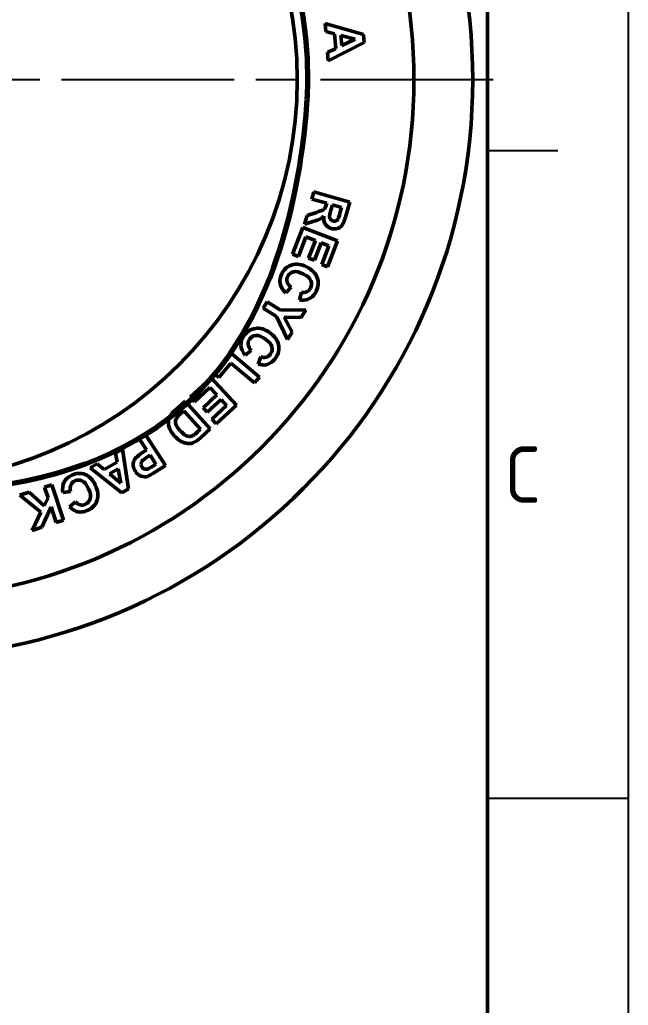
# Model space of a CAD drawing. Extents: x 0 to 988, y 0 to 594.
# Drawn here: x 553 to 616.4, y 196.4 to 299.1 of the extents above; entities that cross this region are included whole.
import ezdxf
from ezdxf.enums import TextEntityAlignment as Align

# ---------------------------------------------------------------- set-up
doc = ezdxf.new("R2010")
doc.units = 0
doc.header["$LTSCALE"] = 1.5
doc.linetypes.add('AM_ISO08W050', pattern=[18, 12, -1.5, 3, -1.5])
doc.layers.get('0').update_dxf_attribs({"linetype": 'CONTINUOUS'})
for name, color, linetype, lineweight in [('AM_0', 7, 'CONTINUOUS', 50), ('AM_7', 4, 'AM_ISO08W050', 25), ('AM_BOR', 7, 'CONTINUOUS', 50)]:
    doc.layers.add(name, color=color, linetype=linetype, lineweight=lineweight)
doc.styles.add('ACISOTS', font='isocp.shx', dxfattribs={"height": 1})

# ---------------------------------------------------------------- blocks, each defined once
blk = doc.blocks.new('A3 ZTL')
blk.add_line((401.174, 9.785), (401.174, 280.822))
at = {"layer": 'AM_BOR', "color": 135, "lineweight": 25}
for p, q in [((410.959, 290.607), (410.959, 0)), ((406.067, 190.313), (401.174, 190.313)), ((401.174, 145.303), (410.959, 145.303))]:
    blk.add_line(p, q, dxfattribs=at)
at = {"layer": 'AM_BOR', "color": 135, "lineweight": 25, "style": 'ACISOTS'}
blk.add_text('C', height=3.914, dxfattribs=at).set_placement((403.62, 167.808), align=Align.MIDDLE)

msp = doc.modelspace()

# ---------------------------------------------------------------- linework, layer by layer
at = {"layer": 'AM_0'}
for radius in [60.3, 54.175, 42.004]:
    msp.add_circle((539.921, 292.885), radius, dxfattribs=at)
at = {"layer": 'AM_0', "color": 7, "lineweight": 70}
msp.add_open_spline([(539.921, 336.006), (563.732, 336.006), (583.042, 316.696), (583.042, 292.885), (583.042, 292.885), (583.042, 269.073), (563.732, 249.763), (539.921, 249.763), (539.921, 249.763), (516.109, 249.763), (496.799, 269.073), (496.799, 292.885), (496.799, 292.885), (496.799, 316.696), (516.109, 336.006), (539.921, 336.006)], degree=3, knots=[0, 0, 0, 0, 0.25, 0.25, 0.25, 0.375, 0.5, 0.5, 0.5, 0.625, 0.75, 0.75, 0.75, 0.875, 1, 1, 1, 1], dxfattribs=at)
at = {"layer": 'AM_0', "color": 7}
for points in [[(584.897, 297.932), (584.897, 297.932), (584.824, 298.762), (584.824, 298.762)], [(584.824, 298.762), (584.824, 298.762), (588.833, 297.591), (588.833, 297.591)], [(585.806, 297.689), (585.806, 297.689), (584.897, 297.932), (584.897, 297.932)], [(585.941, 296.14), (585.941, 296.14), (585.806, 297.689), (585.806, 297.689)], [(587.964, 297.108), (587.964, 297.108), (586.479, 297.505), (586.479, 297.505)], [(586.479, 297.505), (586.479, 297.505), (586.572, 296.448), (586.572, 296.448)], [(586.572, 296.448), (586.572, 296.448), (587.964, 297.108), (587.964, 297.108)], [(588.833, 297.591), (588.833, 297.591), (588.905, 296.764), (588.905, 296.764)], [(585.09, 295.724), (585.09, 295.724), (585.941, 296.14), (585.941, 296.14)], [(588.905, 296.764), (588.905, 296.764), (585.165, 294.872), (585.165, 294.872)], [(585.165, 294.872), (585.165, 294.872), (585.09, 295.724), (585.09, 295.724)], [(583.441, 280.447), (583.441, 280.447), (583.657, 281.203), (583.657, 281.203)], [(583.657, 281.203), (583.657, 281.203), (587.398, 280.13), (587.398, 280.13)], [(585.002, 279.999), (585.002, 279.999), (583.441, 280.447), (583.441, 280.447)], [(584.807, 279.478), (584.858, 279.55), (584.908, 279.673), (584.958, 279.847)], [(584.958, 279.847), (584.958, 279.847), (585.002, 279.999), (585.002, 279.999)], [(585.599, 279.828), (585.599, 279.828), (585.439, 279.27), (585.439, 279.27)], [(586.548, 279.556), (586.548, 279.556), (585.599, 279.828), (585.599, 279.828)], [(587.398, 280.13), (587.398, 280.13), (586.942, 278.54), (586.942, 278.54)], [(582.693, 277.84), (582.693, 277.84), (582.952, 278.743), (582.952, 278.743)], [(582.952, 278.743), (582.952, 278.743), (583.923, 279.055), (583.923, 279.055)], [(583.923, 279.055), (584.269, 279.166), (584.49, 279.246), (584.586, 279.296)], [(584.714, 278.658), (584.572, 278.521), (584.428, 278.416), (584.284, 278.343)], [(584.586, 279.296), (584.682, 279.345), (584.756, 279.406), (584.807, 279.478)], [(584.847, 277.818), (584.712, 278.035), (584.667, 278.316), (584.714, 278.658)], [(585.439, 279.27), (585.336, 278.907), (585.285, 278.677), (585.29, 278.577)], [(585.29, 278.577), (585.295, 278.479), (585.328, 278.393), (585.388, 278.32)], [(586.209, 278.419), (586.234, 278.478), (586.291, 278.661), (586.379, 278.967)], [(586.379, 278.967), (586.379, 278.967), (586.548, 279.556), (586.548, 279.556)], [(583.554, 278.087), (583.554, 278.087), (582.693, 277.84), (582.693, 277.84)], [(584.284, 278.343), (584.139, 278.269), (583.896, 278.184), (583.554, 278.087)], [(585.472, 277.372), (585.191, 277.452), (584.983, 277.601), (584.847, 277.818)], [(585.388, 278.32), (585.448, 278.248), (585.534, 278.195), (585.646, 278.163)], [(585.646, 278.163), (585.772, 278.127), (585.883, 278.132), (585.98, 278.177)], [(585.98, 278.177), (586.077, 278.222), (586.153, 278.303), (586.209, 278.419)], [(586.591, 277.698), (586.472, 277.536), (586.311, 277.425), (586.108, 277.365)], [(586.942, 278.54), (586.827, 278.14), (586.71, 277.86), (586.591, 277.698)], [(581.435, 274.703), (581.435, 274.703), (582.495, 277.465), (582.495, 277.465)], [(582.495, 277.465), (582.495, 277.465), (586.128, 276.071), (586.128, 276.071)], [(586.108, 277.365), (585.904, 277.306), (585.693, 277.308), (585.472, 277.372)], [(582.826, 276.497), (582.826, 276.497), (582.047, 274.468), (582.047, 274.468)], [(583.815, 276.117), (583.815, 276.117), (582.826, 276.497), (582.826, 276.497)], [(583.115, 274.294), (583.115, 274.294), (583.815, 276.117), (583.815, 276.117)], [(584.426, 275.882), (584.426, 275.882), (583.726, 274.059), (583.726, 274.059)], [(585.232, 275.573), (585.232, 275.573), (584.426, 275.882), (584.426, 275.882)], [(584.479, 273.614), (584.479, 273.614), (585.232, 275.573), (585.232, 275.573)], [(586.128, 276.071), (586.128, 276.071), (585.094, 273.377), (585.094, 273.377)], [(582.047, 274.468), (582.047, 274.468), (581.435, 274.703), (581.435, 274.703)], [(580.336, 272.685), (580.57, 273.145), (580.92, 273.444), (581.385, 273.58)], [(581.385, 273.58), (581.851, 273.716), (582.357, 273.645), (582.902, 273.368)], [(583.726, 274.059), (583.726, 274.059), (583.115, 274.294), (583.115, 274.294)], [(585.094, 273.377), (585.094, 273.377), (584.479, 273.614), (584.479, 273.614)], [(580.142, 271.624), (580.081, 271.959), (580.146, 272.313), (580.336, 272.685)], [(581.53, 272.86), (581.263, 272.797), (581.066, 272.64), (580.938, 272.388)], [(582.587, 272.619), (582.148, 272.843), (581.796, 272.924), (581.53, 272.86)], [(583.361, 271.923), (583.258, 272.177), (583, 272.409), (582.587, 272.619)], [(582.902, 273.368), (583.479, 273.074), (583.851, 272.696), (584.019, 272.235)], [(580.721, 270.675), (580.395, 270.972), (580.202, 271.288), (580.142, 271.624)], [(580.938, 272.388), (580.842, 272.202), (580.82, 272.012), (580.87, 271.817)], [(580.87, 271.817), (580.92, 271.623), (581.057, 271.432), (581.281, 271.244)], [(583.319, 271.156), (583.449, 271.413), (583.464, 271.669), (583.361, 271.923)], [(584.019, 272.235), (584.186, 271.775), (584.146, 271.302), (583.899, 270.816)], [(581.281, 271.244), (581.281, 271.244), (580.721, 270.675), (580.721, 270.675)], [(582.177, 269.945), (582.177, 269.945), (582.364, 270.722), (582.364, 270.722)], [(582.364, 270.722), (582.565, 270.671), (582.751, 270.684), (582.921, 270.762)], [(582.921, 270.762), (583.092, 270.839), (583.224, 270.971), (583.319, 271.156)], [(583.899, 270.816), (583.683, 270.392), (583.382, 270.111), (582.996, 269.975)], [(578.368, 269.065), (578.368, 269.065), (578.783, 269.73), (578.783, 269.73)], [(578.783, 269.73), (578.783, 269.73), (580.172, 268.862), (580.172, 268.862)], [(582.996, 269.975), (582.768, 269.891), (582.495, 269.882), (582.177, 269.945)], [(579.753, 268.2), (579.753, 268.2), (578.368, 269.065), (578.368, 269.065)], [(580.172, 268.862), (580.172, 268.862), (582.838, 268.876), (582.838, 268.876)], [(582.838, 268.876), (582.838, 268.876), (582.35, 268.095), (582.35, 268.095)], [(580.91, 265.79), (580.91, 265.79), (579.753, 268.2), (579.753, 268.2)], [(582.35, 268.095), (582.35, 268.095), (580.559, 268.134), (580.559, 268.134)], [(580.559, 268.134), (580.559, 268.134), (581.389, 266.557), (581.389, 266.557)], [(576.397, 266.208), (576.693, 266.631), (577.081, 266.877), (577.561, 266.947)], [(577.561, 266.947), (578.041, 267.017), (578.532, 266.877), (579.033, 266.526)], [(578.617, 265.829), (578.214, 266.111), (577.876, 266.24), (577.604, 266.214)], [(579.033, 266.526), (579.564, 266.155), (579.879, 265.729), (579.982, 265.249)], [(581.389, 266.557), (581.389, 266.557), (580.91, 265.79), (580.91, 265.79)], [(576.057, 265.184), (576.044, 265.523), (576.157, 265.865), (576.397, 266.208)], [(576.951, 265.829), (576.831, 265.658), (576.783, 265.473), (576.805, 265.273)], [(576.805, 265.273), (576.827, 265.074), (576.937, 264.866), (577.132, 264.649)], [(577.604, 266.214), (577.331, 266.189), (577.114, 266.061), (576.951, 265.829)], [(579.286, 265.032), (579.22, 265.297), (578.997, 265.563), (578.617, 265.829)], [(579.982, 265.249), (580.083, 264.77), (579.978, 264.307), (579.665, 263.861)], [(573.261, 262.263), (573.261, 262.263), (575.022, 264.361), (575.022, 264.361)], [(575.022, 264.361), (575.022, 264.361), (577.978, 261.88), (577.978, 261.88)], [(576.498, 264.163), (576.217, 264.503), (576.07, 264.843), (576.057, 265.184)], [(577.132, 264.649), (577.132, 264.649), (576.498, 264.163), (576.498, 264.163)], [(578.69, 263.943), (578.869, 263.995), (579.018, 264.108), (579.138, 264.278)], [(579.138, 264.278), (579.303, 264.514), (579.353, 264.766), (579.286, 265.032)], [(575.019, 263.337), (575.019, 263.337), (573.764, 261.841), (573.764, 261.841)], [(577.473, 261.278), (577.473, 261.278), (575.019, 263.337), (575.019, 263.337)], [(577.838, 263.237), (577.838, 263.237), (578.133, 263.981), (578.133, 263.981)], [(578.654, 263.153), (578.416, 263.102), (578.145, 263.131), (577.838, 263.237)], [(578.133, 263.981), (578.324, 263.902), (578.51, 263.89), (578.69, 263.943)], [(579.665, 263.861), (579.392, 263.471), (579.055, 263.235), (578.654, 263.153)], [(573.764, 261.841), (573.764, 261.841), (573.261, 262.263), (573.261, 262.263)], [(570.775, 259.783), (570.775, 259.783), (572.939, 261.801), (572.939, 261.801)], [(572.939, 261.801), (572.939, 261.801), (575.593, 258.955), (575.593, 258.955)], [(577.978, 261.88), (577.978, 261.88), (577.473, 261.278), (577.473, 261.278)], [(572.812, 260.785), (572.812, 260.785), (571.223, 259.303), (571.223, 259.303)], [(573.534, 260.011), (573.534, 260.011), (572.812, 260.785), (572.812, 260.785)], [(569.159, 258.373), (569.159, 258.373), (570.257, 259.362), (570.257, 259.362)], [(570.257, 259.362), (570.257, 259.362), (572.86, 256.47), (572.86, 256.47)], [(571.223, 259.303), (571.223, 259.303), (570.775, 259.783), (570.775, 259.783)], [(572.106, 258.679), (572.106, 258.679), (573.534, 260.011), (573.534, 260.011)], [(573.981, 259.532), (573.981, 259.532), (572.553, 258.2), (572.553, 258.2)], [(574.569, 258.901), (574.569, 258.901), (573.981, 259.532), (573.981, 259.532)], [(568.697, 257.846), (568.788, 258.003), (568.943, 258.178), (569.159, 258.373)], [(570.112, 258.349), (570.112, 258.349), (569.676, 257.957), (569.676, 257.957)], [(571.836, 256.434), (571.836, 256.434), (570.112, 258.349), (570.112, 258.349)], [(572.553, 258.2), (572.553, 258.2), (572.106, 258.679), (572.106, 258.679)], [(573.034, 257.47), (573.034, 257.47), (574.569, 258.901), (574.569, 258.901)], [(575.593, 258.955), (575.593, 258.955), (573.483, 256.988), (573.483, 256.988)], [(568.645, 256.457), (568.527, 256.732), (568.477, 256.995), (568.495, 257.246)], [(568.495, 257.246), (568.507, 257.436), (568.574, 257.636), (568.697, 257.846)], [(569.22, 257.279), (569.208, 257.166), (569.242, 257.027), (569.319, 256.862)], [(569.348, 257.611), (569.275, 257.502), (569.232, 257.392), (569.22, 257.279)], [(569.676, 257.957), (569.513, 257.81), (569.404, 257.695), (569.348, 257.611)], [(573.483, 256.988), (573.483, 256.988), (573.034, 257.47), (573.034, 257.47)], [(569.11, 255.761), (568.896, 255.999), (568.741, 256.231), (568.645, 256.457)], [(569.319, 256.862), (569.396, 256.697), (569.535, 256.502), (569.737, 256.278)], [(569.737, 256.278), (569.938, 256.055), (570.112, 255.902), (570.259, 255.817)], [(571.07, 255.794), (571.168, 255.849), (571.336, 255.984), (571.574, 256.198)], [(571.574, 256.198), (571.574, 256.198), (571.836, 256.434), (571.836, 256.434)], [(572.86, 256.47), (572.86, 256.47), (571.793, 255.509), (571.793, 255.509)], [(565.427, 255.502), (565.427, 255.502), (566.086, 255.93), (566.086, 255.93)], [(566.226, 254.272), (566.226, 254.272), (565.427, 255.502), (565.427, 255.502)], [(566.086, 255.93), (566.086, 255.93), (568.205, 252.667), (568.205, 252.667)], [(569.82, 255.162), (569.591, 255.291), (569.354, 255.49), (569.11, 255.761)], [(570.518, 254.943), (570.282, 254.962), (570.049, 255.035), (569.82, 255.162)], [(570.259, 255.817), (570.407, 255.733), (570.546, 255.689), (570.677, 255.686)], [(571.194, 255.069), (570.979, 254.966), (570.754, 254.924), (570.518, 254.943)], [(570.677, 255.686), (570.809, 255.683), (570.94, 255.719), (571.07, 255.794)], [(571.793, 255.509), (571.553, 255.293), (571.353, 255.146), (571.194, 255.069)], [(562.994, 253.935), (562.994, 253.935), (563.715, 254.352), (563.715, 254.352)], [(563.158, 253.009), (563.158, 253.009), (562.994, 253.935), (562.994, 253.935)], [(563.715, 254.352), (563.715, 254.352), (564.348, 250.225), (564.348, 250.225)], [(565.144, 253.502), (565.281, 253.635), (565.498, 253.799), (565.797, 253.993)], [(565.797, 253.993), (565.797, 253.993), (566.226, 254.272), (566.226, 254.272)], [(561.811, 252.231), (561.811, 252.231), (563.158, 253.009), (563.158, 253.009)], [(564.835, 252.624), (564.819, 252.808), (564.841, 252.974), (564.903, 253.126)], [(564.903, 253.126), (564.964, 253.276), (565.045, 253.401), (565.144, 253.502)], [(565.738, 253.094), (565.673, 253.003), (565.639, 252.905), (565.636, 252.8)], [(566.226, 253.483), (565.966, 253.314), (565.803, 253.185), (565.738, 253.094)], [(566.586, 253.717), (566.586, 253.717), (566.226, 253.483), (566.226, 253.483)], [(567.188, 252.791), (567.188, 252.791), (566.586, 253.717), (566.586, 253.717)], [(558.435, 251.652), (558.903, 251.87), (559.362, 251.889), (559.813, 251.71)], [(560.334, 252.4), (560.334, 252.4), (561.074, 252.827), (561.074, 252.827)], [(563.629, 249.809), (563.629, 249.809), (560.334, 252.4), (560.334, 252.4)], [(561.074, 252.827), (561.074, 252.827), (561.811, 252.231), (561.811, 252.231)], [(563.276, 252.321), (563.276, 252.321), (562.356, 251.79), (562.356, 251.79)], [(563.543, 250.808), (563.543, 250.808), (563.276, 252.321), (563.276, 252.321)], [(565.053, 252.047), (564.923, 252.248), (564.85, 252.44), (564.835, 252.624)], [(565.655, 251.535), (565.422, 251.617), (565.222, 251.788), (565.053, 252.047)], [(565.636, 252.8), (565.634, 252.695), (565.664, 252.594), (565.727, 252.497)], [(565.727, 252.497), (565.804, 252.379), (565.902, 252.304), (566.023, 252.271)], [(566.023, 252.271), (566.141, 252.24), (566.262, 252.249), (566.381, 252.299)], [(567.148, 251.981), (566.748, 251.72), (566.476, 251.567), (566.333, 251.521)], [(566.381, 252.299), (566.47, 252.335), (566.632, 252.431), (566.869, 252.585)], [(566.869, 252.585), (566.869, 252.585), (567.188, 252.791), (567.188, 252.791)], [(568.205, 252.667), (568.205, 252.667), (567.148, 251.981), (567.148, 251.981)], [(557.5, 249.83), (557.427, 250.265), (557.469, 250.633), (557.628, 250.935)], [(557.628, 250.935), (557.787, 251.236), (558.056, 251.475), (558.435, 251.652)], [(558.726, 251.047), (558.536, 250.958), (558.401, 250.822), (558.321, 250.638)], [(559.483, 251.054), (559.234, 251.169), (558.982, 251.166), (558.726, 251.047)], [(560.168, 250.214), (559.96, 250.659), (559.732, 250.94), (559.483, 251.054)], [(559.813, 251.71), (560.263, 251.531), (560.618, 251.163), (560.877, 250.609)], [(562.356, 251.79), (562.356, 251.79), (563.543, 250.808), (563.543, 250.808)], [(566.333, 251.521), (566.114, 251.448), (565.888, 251.453), (565.655, 251.535)], [(553.004, 249.555), (553.004, 249.555), (553.97, 249.869), (553.97, 249.869)], [(553.97, 249.869), (553.97, 249.869), (555.552, 248.462), (555.552, 248.462)], [(555.594, 250.396), (555.594, 250.396), (556.341, 250.639), (556.341, 250.639)], [(555.957, 249.278), (555.957, 249.278), (555.594, 250.396), (555.594, 250.396)], [(556.341, 250.639), (556.341, 250.639), (557.543, 246.938), (557.543, 246.938)], [(558.292, 249.934), (558.292, 249.934), (557.5, 249.83), (557.5, 249.83)], [(558.321, 250.638), (558.241, 250.455), (558.232, 250.219), (558.292, 249.934)], [(560.349, 249.188), (560.424, 249.451), (560.364, 249.793), (560.168, 250.214)], [(560.877, 250.609), (561.151, 250.022), (561.211, 249.496), (561.06, 249.029)], [(564.348, 250.225), (564.348, 250.225), (563.629, 249.809), (563.629, 249.809)], [(555.207, 247.773), (555.207, 247.773), (553.004, 249.555), (553.004, 249.555)], [(555.552, 248.462), (555.552, 248.462), (555.957, 249.278), (555.957, 249.278)], [(558.198, 248.358), (558.198, 248.358), (558.825, 248.856), (558.825, 248.856)], [(558.825, 248.856), (558.951, 248.692), (559.106, 248.588), (559.288, 248.544)], [(559.844, 248.61), (560.105, 248.732), (560.274, 248.925), (560.349, 249.188)], [(561.06, 249.029), (560.908, 248.564), (560.586, 248.215), (560.092, 247.985)], [(554.282, 245.879), (554.282, 245.879), (555.207, 247.773), (555.207, 247.773)], [(556.262, 248.339), (556.262, 248.339), (555.287, 246.205), (555.287, 246.205)], [(556.796, 246.696), (556.796, 246.696), (556.262, 248.339), (556.262, 248.339)], [(558.862, 247.877), (558.631, 247.953), (558.41, 248.113), (558.198, 248.358)], [(560.092, 247.985), (559.66, 247.784), (559.25, 247.748), (558.862, 247.877)], [(559.288, 248.544), (559.47, 248.5), (559.655, 248.522), (559.844, 248.61)], [(557.543, 246.938), (557.543, 246.938), (556.796, 246.696), (556.796, 246.696)], [(555.287, 246.205), (555.287, 246.205), (554.282, 245.879), (554.282, 245.879)]]:
    msp.add_open_spline(points, degree=3, dxfattribs=at)
at = {"layer": 'AM_7'}
msp.add_line((602.348, 292.885), (477.494, 292.885), dxfattribs=at)

# ---------------------------------------------------------------- block references
at = {"layer": 'AM_0', "lineweight": 0, "xscale": 1.5, "yscale": 1.5, "zscale": 1.5}
msp.add_blockref('A3 ZTL', (0, 0), dxfattribs=at)

doc.saveas('drawing.dxf')
